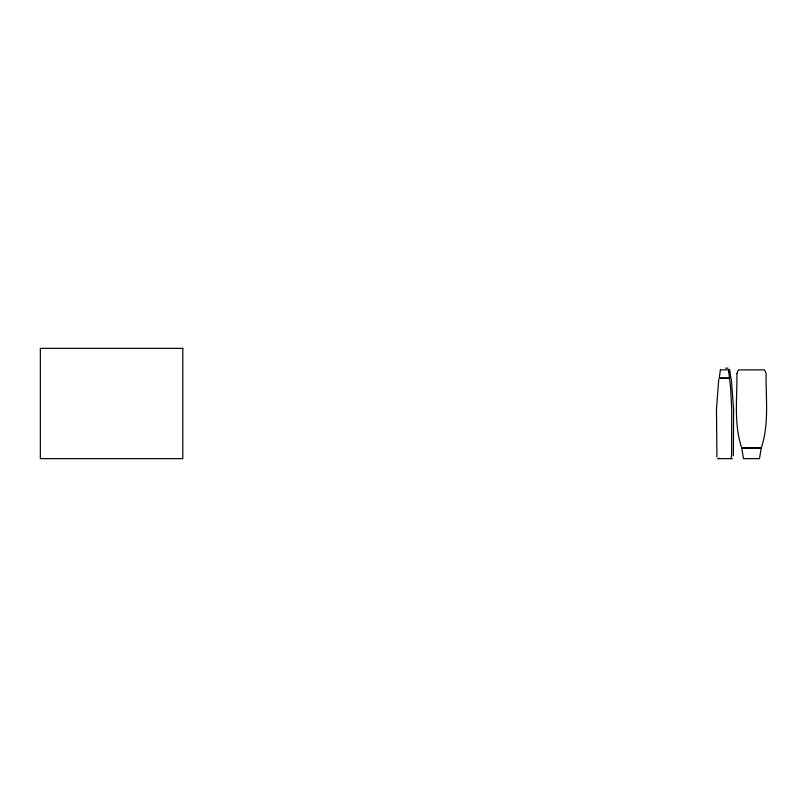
<?xml version="1.0" encoding="UTF-8"?>
<svg xmlns="http://www.w3.org/2000/svg" width="807" height="807" viewBox="0 0 807 807"><rect width="100%" height="100%" fill="white"/><g stroke="black" fill="none" stroke-linecap="round" stroke-linejoin="round"><path stroke-width="1.21" d="M733.351 455.854L733.603 409.27L731.344 379.492M719.269 378.15L720.348 369.979M759.498 458.537L761.253 447.966L741.784 447.966M729.175 372.511L728.993 369.899M718.734 379.492L716.475 409.27L716.919 456.863M730.9 458.648L731.596 454.997L731.727 409.27L730.617 387.925L728.6 369.888M725.584 368.174L728.005 368.174M720.439 369.888L729.639 369.888M717.665 458.648L732.413 458.648M743.56 458.648L759.427 458.648M718.936 458.073L719.178 458.648M741.734 447.966L743.489 458.537M729.73 369.979L730.809 378.15M736.902 373.439C737.275 397.982 733.624 424.139 741.734 447.905L761.253 447.905C769.364 424.139 765.712 397.982 766.095 373.439L764.542 369.888L738.445 369.888L736.902 373.439M182.806 348.352L40.35 348.352L40.35 458.648L182.806 458.648L182.806 348.352M730.759 378.15L719.319 378.15L730.759 378.19"/></g></svg>
